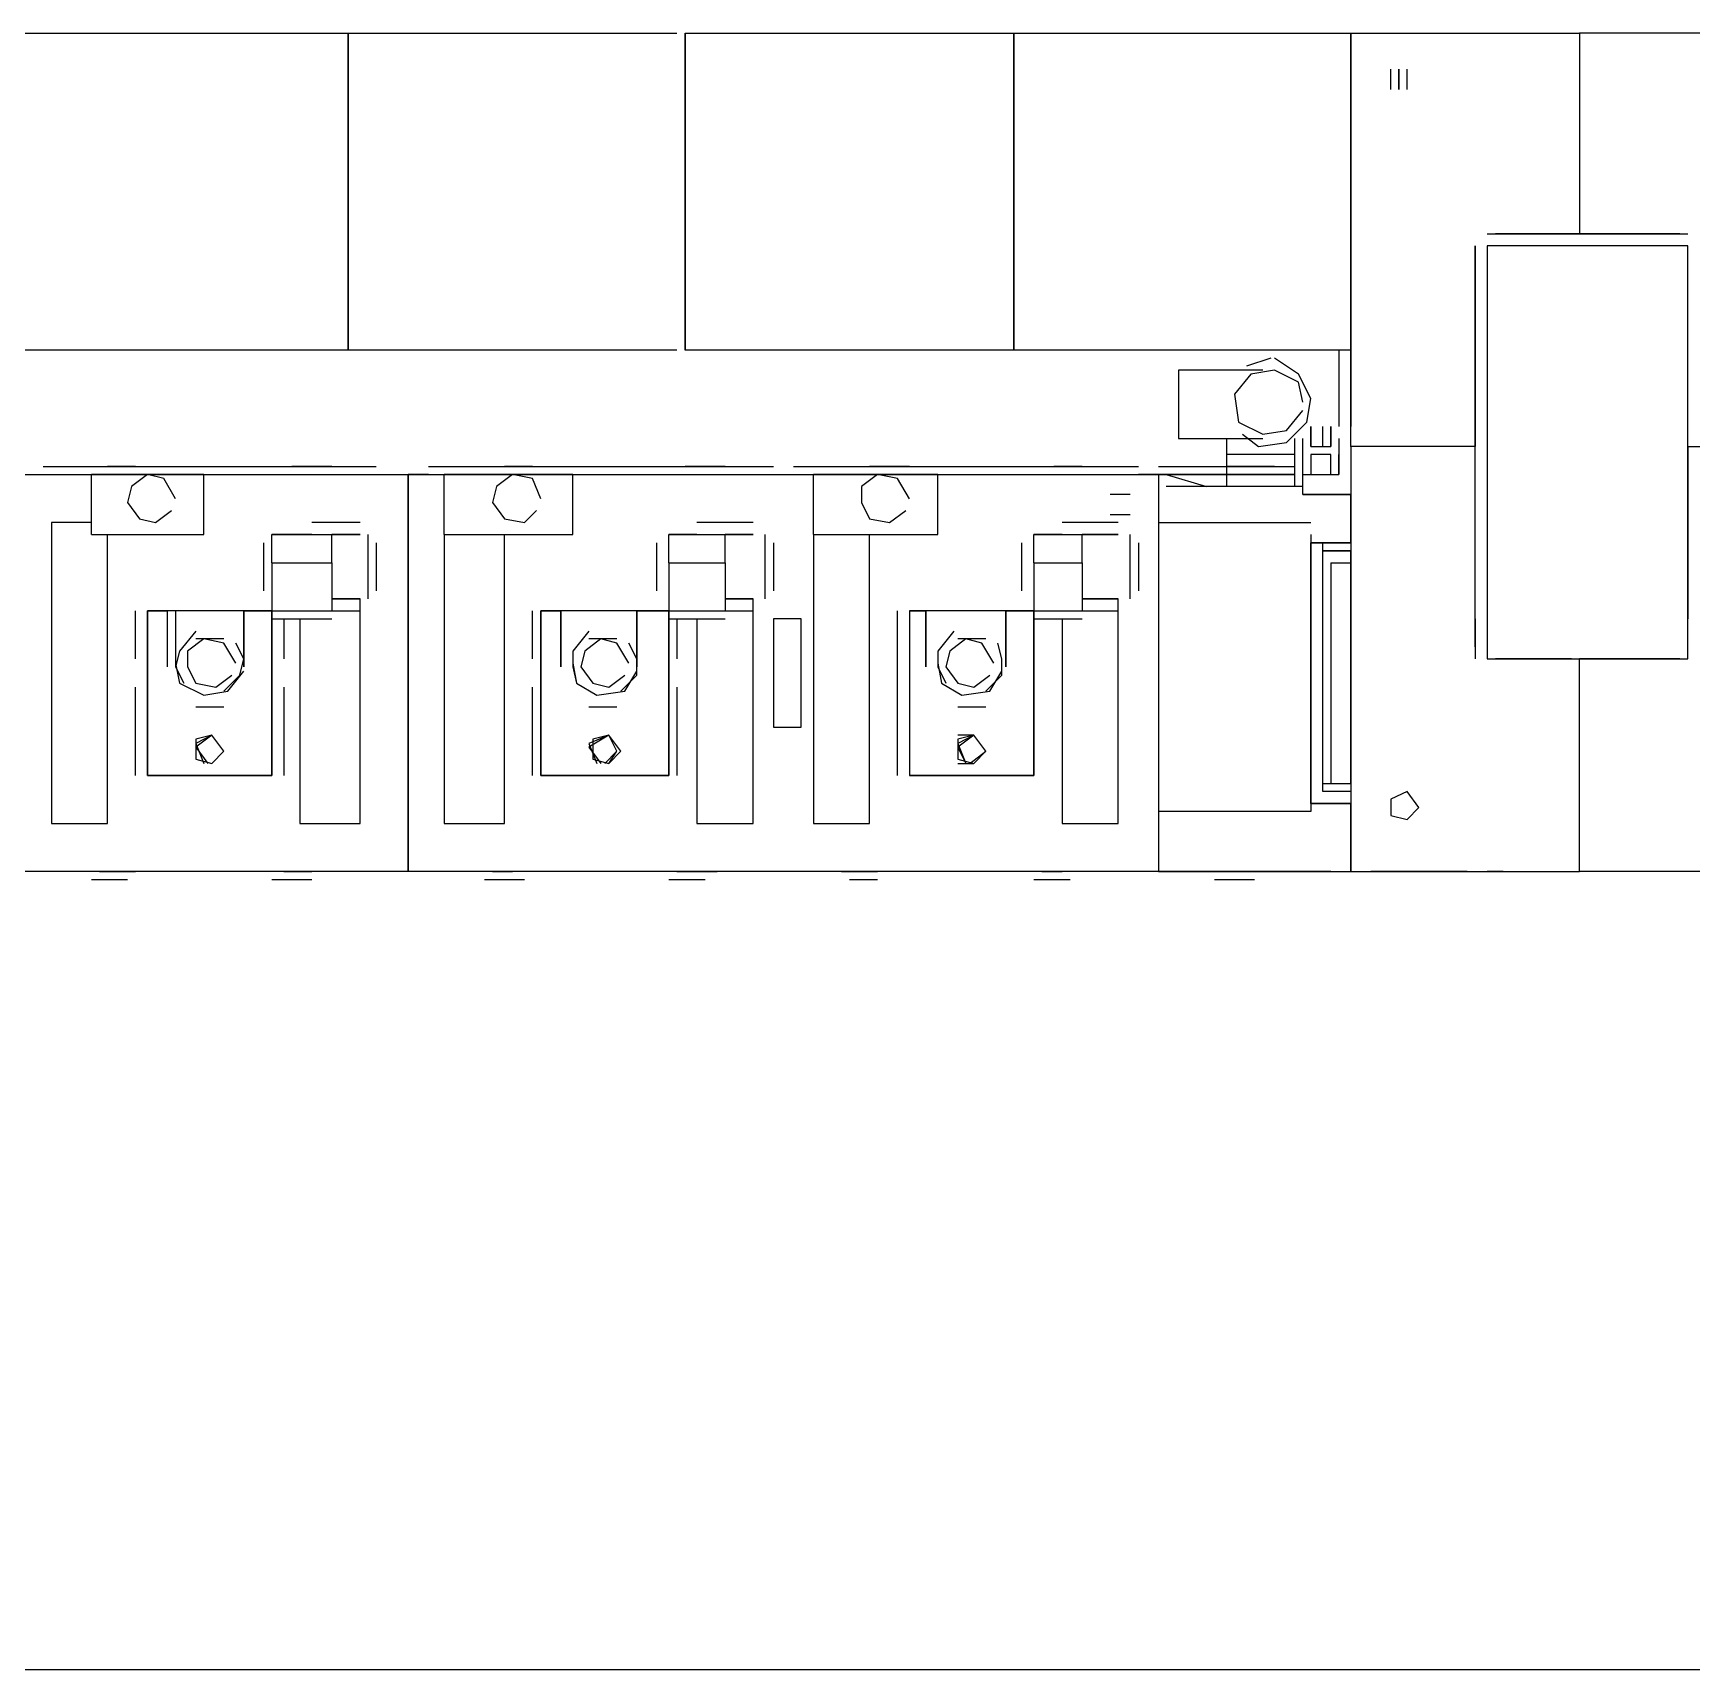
# Model space of a CAD drawing. Header units: millimetres. Extents: x 5 to 415, y 48 to 251.
# Drawn here: x 264.54 to 271.83, y 164.76 to 171.96 of the extents above; entities that cross this region are included whole.
import ezdxf

# ---------------------------------------------------------------- set-up
doc = ezdxf.new("R2010")
doc.units = ezdxf.units.MM
doc.layers.add('P', color=7, linetype='Continuous')

msp = doc.modelspace()

# ---------------------------------------------------------------- linework, layer by layer
at = {"layer": 'P'}
for points in [[(264.442, 171.962), (265.924, 171.962)], [(265.924, 170.568), (265.924, 171.962)], [(265.924, 171.962), (267.37, 171.962)], [(265.924, 171.962), (265.924, 170.568)], [(265.924, 170.568), (265.924, 171.962)], [(265.924, 171.962), (265.924, 170.568)], [(267.406, 171.962), (267.406, 170.568)], [(267.406, 170.568), (267.406, 171.962)], [(267.406, 171.962), (268.852, 171.962)], [(267.406, 171.926), (267.406, 170.603)], [(268.852, 171.962), (268.852, 170.568)], [(268.852, 170.568), (268.852, 171.962)], [(268.852, 171.962), (270.334, 171.962)], [(268.852, 171.926), (268.852, 170.603)], [(270.334, 170.145), (270.334, 171.962)], [(270.334, 171.962), (271.339, 171.962)], [(270.334, 171.838), (270.334, 171.962)], [(270.334, 171.962), (270.334, 170.568)], [(271.339, 171.962), (271.339, 171.08)], [(272.362, 171.962), (271.339, 171.962)], [(271.339, 171.962), (271.339, 171.08)], [(270.51, 171.715), (270.51, 171.803)], [(270.545, 171.715), (270.545, 171.803)], [(270.545, 171.803), (270.545, 171.715)], [(270.545, 171.803), (270.545, 171.715)], [(270.545, 171.803), (270.545, 171.715)], [(270.545, 171.803), (270.545, 171.715)], [(270.581, 171.715), (270.581, 171.803)], [(270.933, 171.08), (271.815, 171.08)], [(271.339, 171.08), (270.969, 171.08)], [(271.78, 171.08), (271.339, 171.08)], [(270.88, 169.263), (270.88, 171.027)], [(270.88, 171.027), (270.88, 170.903)], [(270.88, 171.027), (270.88, 170.903)], [(270.88, 171.027), (270.88, 170.903)], [(270.88, 171.027), (270.88, 170.903)], [(270.933, 171.027), (270.933, 169.21)], [(271.815, 171.027), (270.933, 171.027)], [(271.815, 169.263), (271.815, 171.027)], [(271.815, 170.903), (271.815, 171.027)], [(271.815, 170.903), (271.815, 171.027)], [(271.815, 170.903), (271.815, 171.027)], [(271.815, 169.21), (271.815, 171.027)], [(270.88, 170.903), (270.88, 170.145)], [(271.815, 170.145), (271.815, 170.903)], [(265.924, 170.568), (264.442, 170.568)], [(267.37, 170.568), (265.924, 170.568)], [(268.852, 170.568), (267.406, 170.568)], [(270.334, 170.568), (268.852, 170.568)], [(270.281, 170.568), (270.281, 170.233)], [(270.334, 170.568), (270.334, 170.233)], [(269.946, 170.48), (269.575, 170.48)], [(269.575, 170.48), (269.575, 170.18)], [(269.893, 170.462), (269.822, 170.374)], [(269.893, 170.462), (269.822, 170.374)], [(269.981, 170.533), (269.875, 170.498)], [(269.998, 170.48), (269.893, 170.462)], [(269.998, 170.48), (269.893, 170.462)], [(270.104, 170.462), (269.998, 170.533)], [(270.104, 170.427), (269.998, 170.48)], [(270.104, 170.427), (269.998, 170.48)], [(270.157, 170.356), (270.104, 170.462)], [(270.122, 170.339), (270.104, 170.427)], [(270.122, 170.339), (270.104, 170.427)], [(269.822, 170.374), (269.84, 170.251)], [(269.822, 170.374), (269.84, 170.251)], [(270.14, 170.251), (270.157, 170.356)], [(269.84, 170.251), (269.946, 170.198)], [(269.84, 170.251), (269.946, 170.198)], [(270.051, 170.215), (270.122, 170.303)], [(270.051, 170.215), (270.122, 170.303)], [(270.051, 170.162), (270.14, 170.251)], [(269.575, 170.18), (269.946, 170.18)], [(269.787, 170.18), (269.787, 170.109)], [(269.787, 170.18), (269.787, 169.968)], [(269.787, 170.18), (269.787, 169.968)], [(269.857, 170.198), (269.928, 170.145)], [(269.946, 170.198), (270.051, 170.215)], [(269.946, 170.198), (270.051, 170.215)], [(270.087, 169.968), (270.087, 170.18)], [(270.122, 170.109), (270.122, 170.18)], [(270.122, 169.968), (270.122, 170.18)], [(270.157, 170.145), (270.157, 170.233)], [(270.157, 170.145), (270.157, 170.233)], [(270.157, 170.145), (270.157, 170.233)], [(270.157, 170.233), (270.157, 170.145)], [(270.157, 170.233), (270.157, 170.145)], [(270.21, 170.145), (270.21, 170.233)], [(270.21, 170.145), (270.21, 170.233)], [(270.245, 170.233), (270.245, 170.145)], [(270.245, 170.233), (270.245, 170.145)], [(270.245, 170.145), (270.245, 170.233)], [(270.281, 170.18), (270.281, 170.109)], [(270.087, 170.109), (269.787, 170.109)], [(269.928, 170.145), (270.051, 170.162)], [(270.157, 170.145), (270.245, 170.145)], [(270.157, 170.109), (270.157, 170.021)], [(270.245, 170.109), (270.157, 170.109)], [(270.245, 170.021), (270.245, 170.109)], [(270.281, 170.109), (270.281, 170.021)], [(270.281, 170.021), (270.281, 170.109)], [(270.281, 170.021), (270.281, 170.109)], [(270.334, 170.145), (270.334, 168.275)], [(270.88, 170.145), (270.334, 170.145)], [(270.88, 170.145), (270.334, 170.145)], [(270.88, 170.145), (270.633, 170.145)], [(270.88, 169.386), (270.88, 170.145)], [(271.815, 170.145), (272.362, 170.145)], [(271.815, 170.145), (272.362, 170.145)], [(271.815, 170.145), (271.815, 169.386)], [(264.583, 170.057), (266.047, 170.057)], [(264.989, 170.057), (264.866, 170.057)], [(264.989, 170.057), (264.866, 170.057)], [(264.866, 170.057), (264.989, 170.057)], [(264.989, 170.057), (264.866, 170.057)], [(264.989, 170.057), (264.918, 170.057)], [(265.8, 170.057), (265.677, 170.057)], [(265.677, 170.057), (265.8, 170.057)], [(265.8, 170.057), (265.677, 170.057)], [(265.853, 170.057), (265.712, 170.057)], [(265.8, 170.057), (265.712, 170.057)], [(266.277, 170.057), (267.794, 170.057)], [(266.735, 170.057), (266.612, 170.057)], [(266.735, 170.057), (266.612, 170.057)], [(266.612, 170.057), (266.735, 170.057)], [(266.735, 170.057), (266.612, 170.057)], [(266.735, 170.057), (266.647, 170.057)], [(267.547, 170.057), (267.406, 170.057)], [(267.406, 170.057), (267.547, 170.057)], [(267.547, 170.057), (267.406, 170.057)], [(267.582, 170.057), (267.458, 170.057)], [(267.547, 170.057), (267.458, 170.057)], [(267.882, 170.057), (269.399, 170.057)], [(268.34, 170.057), (268.217, 170.057)], [(268.34, 170.057), (268.217, 170.057)], [(268.217, 170.057), (268.305, 170.057)], [(268.305, 170.057), (268.217, 170.057)], [(268.34, 170.057), (268.252, 170.057)], [(268.393, 170.057), (268.305, 170.057)], [(269.152, 170.057), (269.028, 170.057)], [(269.152, 170.057), (269.028, 170.057)], [(269.028, 170.057), (269.152, 170.057)], [(269.152, 170.057), (269.028, 170.057)], [(269.152, 170.057), (269.064, 170.057)], [(269.487, 170.057), (269.787, 170.057)], [(269.875, 170.057), (269.787, 170.057)], [(269.787, 170.057), (270.087, 170.057)], [(269.946, 170.057), (269.822, 170.057)], [(269.946, 170.057), (269.875, 170.057)], [(269.875, 170.057), (269.946, 170.057)], [(269.946, 170.057), (269.875, 170.057)], [(269.998, 170.057), (269.91, 170.057)], [(261.232, 170.021), (264.795, 170.021)], [(264.583, 170.021), (266.047, 170.021)], [(264.583, 170.021), (266.047, 170.021)], [(265.042, 170.021), (264.795, 170.021)], [(264.795, 169.757), (264.795, 170.021)], [(264.971, 169.968), (264.954, 169.898)], [(264.971, 169.968), (264.954, 169.898)], [(265.042, 170.021), (264.971, 169.968)], [(265.042, 170.021), (264.971, 169.968)], [(265.289, 170.021), (265.042, 170.021)], [(265.113, 170.004), (265.042, 170.021)], [(265.113, 170.004), (265.042, 170.021)], [(265.165, 169.915), (265.113, 170.004)], [(265.165, 169.915), (265.113, 170.004)], [(265.289, 169.757), (265.289, 170.021)], [(265.289, 170.021), (266.188, 170.021)], [(266.047, 170.021), (266.188, 170.021)], [(266.277, 170.021), (266.188, 170.021)], [(266.188, 170.021), (266.188, 168.275)], [(266.188, 168.275), (266.188, 170.021)], [(266.188, 170.021), (269.487, 170.021)], [(266.277, 170.021), (267.794, 170.021)], [(266.277, 170.021), (267.794, 170.021)], [(266.647, 170.021), (266.347, 170.021)], [(266.347, 169.757), (266.347, 170.021)], [(266.577, 169.968), (266.559, 169.898)], [(266.577, 169.968), (266.559, 169.898)], [(266.647, 170.021), (266.577, 169.968)], [(266.647, 170.021), (266.577, 169.968)], [(266.912, 170.021), (266.647, 170.021)], [(266.735, 170.004), (266.647, 170.021)], [(266.735, 170.004), (266.647, 170.021)], [(266.771, 169.915), (266.735, 170.004)], [(266.771, 169.915), (266.735, 170.004)], [(266.912, 169.757), (266.912, 170.021)], [(267.882, 170.021), (269.399, 170.021)], [(267.882, 170.021), (269.399, 170.021)], [(268.252, 170.021), (267.97, 170.021)], [(267.97, 169.757), (267.97, 170.021)], [(268.252, 170.021), (268.182, 169.968)], [(268.252, 170.021), (268.182, 169.968)], [(268.182, 169.968), (268.182, 169.898)], [(268.182, 169.968), (268.182, 169.898)], [(268.517, 170.021), (268.252, 170.021)], [(268.34, 170.004), (268.252, 170.021)], [(268.34, 170.004), (268.252, 170.021)], [(268.393, 169.915), (268.34, 170.004)], [(268.393, 169.915), (268.34, 170.004)], [(268.517, 169.757), (268.517, 170.021)], [(269.487, 170.021), (269.399, 170.021)], [(269.487, 170.021), (269.487, 168.275)], [(269.787, 170.021), (269.487, 170.021)], [(269.487, 170.021), (269.787, 170.021)], [(269.487, 170.021), (269.787, 170.021)], [(269.522, 170.021), (269.699, 169.968)], [(269.734, 169.968), (269.522, 169.968)], [(270.122, 169.968), (269.522, 169.968)], [(270.122, 169.968), (269.522, 169.968)], [(270.087, 170.021), (269.787, 170.021)], [(269.787, 170.021), (270.087, 170.021)], [(269.787, 170.021), (270.087, 170.021)], [(270.122, 169.933), (270.122, 170.021)], [(270.122, 170.021), (270.281, 170.021)], [(270.157, 170.021), (270.245, 170.021)], [(264.954, 169.898), (265.007, 169.827)], [(264.954, 169.898), (265.007, 169.827)], [(266.559, 169.898), (266.612, 169.827)], [(266.559, 169.898), (266.612, 169.827)], [(268.182, 169.898), (268.217, 169.827)], [(268.182, 169.898), (268.217, 169.827)], [(269.363, 169.933), (269.275, 169.933)], [(270.122, 169.933), (270.334, 169.933)], [(270.334, 169.933), (270.122, 169.933)], [(270.334, 169.721), (270.334, 169.933)], [(264.619, 169.81), (264.619, 168.487)], [(264.795, 169.81), (264.619, 169.81)], [(265.007, 169.827), (265.077, 169.81)], [(265.007, 169.827), (265.077, 169.81)], [(265.077, 169.81), (265.148, 169.863)], [(265.077, 169.81), (265.148, 169.863)], [(265.977, 169.81), (265.765, 169.81)], [(266.612, 169.827), (266.7, 169.81)], [(266.612, 169.827), (266.7, 169.81)], [(266.7, 169.81), (266.753, 169.863)], [(266.7, 169.81), (266.753, 169.863)], [(267.705, 169.81), (267.458, 169.81)], [(268.217, 169.827), (268.305, 169.81)], [(268.217, 169.827), (268.305, 169.81)], [(268.305, 169.81), (268.376, 169.863)], [(268.305, 169.81), (268.376, 169.863)], [(269.311, 169.81), (269.064, 169.81)], [(269.275, 169.845), (269.363, 169.845)], [(269.487, 169.81), (270.157, 169.81)], [(264.795, 169.757), (265.042, 169.757)], [(264.866, 168.487), (264.866, 169.757)], [(265.042, 169.757), (265.289, 169.757)], [(265.765, 169.757), (265.589, 169.757)], [(265.589, 169.757), (265.765, 169.757)], [(265.589, 169.757), (265.853, 169.757)], [(265.589, 169.633), (265.589, 169.757)], [(265.765, 169.757), (265.853, 169.757)], [(265.977, 169.757), (265.853, 169.757)], [(265.853, 169.757), (265.977, 169.757)], [(265.853, 169.633), (265.853, 169.757)], [(266.012, 169.474), (266.012, 169.757)], [(266.347, 169.757), (266.647, 169.757)], [(266.347, 169.757), (266.347, 168.487)], [(266.612, 168.487), (266.612, 169.757)], [(266.647, 169.757), (266.912, 169.757)], [(267.458, 169.757), (267.335, 169.757)], [(267.335, 169.757), (267.458, 169.757)], [(267.335, 169.757), (267.582, 169.757)], [(267.335, 169.633), (267.335, 169.757)], [(267.458, 169.757), (267.582, 169.757)], [(267.705, 169.757), (267.582, 169.757)], [(267.582, 169.757), (267.705, 169.757)], [(267.582, 169.633), (267.582, 169.757)], [(267.758, 169.474), (267.758, 169.757)], [(267.97, 169.757), (268.252, 169.757)], [(267.97, 169.757), (267.97, 168.487)], [(268.217, 168.487), (268.217, 169.757)], [(268.252, 169.757), (268.517, 169.757)], [(269.064, 169.757), (268.94, 169.757)], [(268.94, 169.757), (269.064, 169.757)], [(268.94, 169.757), (269.152, 169.757)], [(268.94, 169.633), (268.94, 169.757)], [(269.064, 169.757), (269.152, 169.757)], [(269.311, 169.757), (269.152, 169.757)], [(269.152, 169.757), (269.311, 169.757)], [(269.152, 169.633), (269.152, 169.757)], [(269.363, 169.474), (269.363, 169.757)], [(270.157, 169.757), (270.157, 168.54)], [(265.553, 169.51), (265.553, 169.721)], [(266.047, 169.721), (266.047, 169.51)], [(267.282, 169.51), (267.282, 169.721)], [(267.794, 169.721), (267.794, 169.51)], [(268.887, 169.51), (268.887, 169.721)], [(269.399, 169.721), (269.399, 169.51)], [(270.334, 169.721), (270.157, 169.721)], [(270.157, 168.575), (270.157, 169.721)], [(270.157, 169.721), (270.334, 169.721)], [(270.334, 169.721), (270.157, 169.721)], [(270.21, 168.628), (270.21, 169.721)], [(270.334, 169.686), (270.21, 169.686)], [(270.21, 169.686), (270.334, 169.686)], [(270.334, 169.686), (270.334, 168.663)], [(270.334, 168.663), (270.334, 169.686)], [(270.334, 168.663), (270.334, 169.686)], [(265.589, 169.633), (265.853, 169.633)], [(265.589, 169.633), (265.589, 169.422)], [(265.853, 169.633), (265.853, 169.422)], [(267.335, 169.633), (267.582, 169.633)], [(267.335, 169.633), (267.335, 169.422)], [(267.582, 169.633), (267.582, 169.422)], [(268.94, 169.633), (269.152, 169.633)], [(268.94, 169.633), (268.94, 169.422)], [(269.152, 169.633), (269.152, 169.422)], [(270.245, 169.633), (270.245, 168.663)], [(270.245, 169.633), (270.334, 169.633)], [(270.334, 168.663), (270.334, 169.633)], [(265.853, 169.474), (265.977, 169.474)], [(265.977, 169.474), (265.853, 169.474)], [(265.977, 168.487), (265.977, 169.474)], [(267.582, 169.474), (267.705, 169.474)], [(267.705, 169.474), (267.582, 169.474)], [(267.705, 168.487), (267.705, 169.474)], [(269.152, 169.474), (269.311, 169.474)], [(269.311, 169.474), (269.152, 169.474)], [(269.311, 168.487), (269.311, 169.474)], [(264.989, 169.21), (264.989, 169.422)], [(265.042, 169.422), (265.13, 169.422)], [(265.042, 168.698), (265.042, 169.422)], [(265.042, 169.422), (265.042, 168.698)], [(265.13, 169.422), (265.042, 169.422)], [(265.13, 169.175), (265.13, 169.422)], [(265.465, 169.422), (265.13, 169.422)], [(265.165, 169.422), (265.165, 169.175)], [(265.465, 169.175), (265.465, 169.422)], [(265.465, 169.422), (265.589, 169.422)], [(265.465, 169.422), (265.465, 169.175)], [(265.589, 169.422), (265.465, 169.422)], [(265.589, 169.422), (265.853, 169.422)], [(265.589, 169.422), (265.853, 169.422)], [(265.589, 169.422), (265.589, 168.698)], [(265.589, 168.698), (265.589, 169.422)], [(265.589, 169.386), (265.853, 169.386)], [(265.642, 169.386), (265.642, 169.21)], [(265.712, 169.386), (265.712, 168.487)], [(265.853, 169.422), (265.977, 169.422)], [(266.735, 169.21), (266.735, 169.422)], [(266.771, 169.422), (266.859, 169.422)], [(266.771, 168.698), (266.771, 169.422)], [(266.771, 169.422), (266.771, 168.698)], [(266.859, 169.422), (266.771, 169.422)], [(266.859, 169.422), (266.859, 169.175)], [(266.859, 169.175), (266.859, 169.422)], [(267.194, 169.422), (266.859, 169.422)], [(267.194, 169.175), (267.194, 169.422)], [(267.194, 169.422), (267.335, 169.422)], [(267.194, 169.422), (267.194, 169.175)], [(267.335, 169.422), (267.194, 169.422)], [(267.335, 169.422), (267.582, 169.422)], [(267.335, 169.422), (267.582, 169.422)], [(267.335, 169.422), (267.335, 168.698)], [(267.335, 168.698), (267.335, 169.422)], [(267.335, 169.386), (267.582, 169.386)], [(267.37, 169.386), (267.37, 169.21)], [(267.458, 169.386), (267.458, 168.487)], [(267.582, 169.422), (267.705, 169.422)], [(267.917, 169.386), (267.794, 169.386)], [(267.794, 169.386), (267.794, 168.91)], [(267.917, 168.91), (267.917, 169.386)], [(268.34, 169.21), (268.34, 169.422)], [(268.34, 168.698), (268.34, 169.422)], [(268.393, 169.422), (268.464, 169.422)], [(268.393, 169.422), (268.393, 168.698)], [(268.464, 169.422), (268.393, 169.422)], [(268.817, 169.422), (268.464, 169.422)], [(268.464, 169.422), (268.464, 169.175)], [(268.464, 169.175), (268.464, 169.422)], [(268.817, 169.175), (268.817, 169.422)], [(268.817, 169.422), (268.94, 169.422)], [(268.817, 169.422), (268.817, 169.175)], [(268.94, 169.422), (268.817, 169.422)], [(268.94, 169.422), (268.94, 168.698)], [(268.94, 168.698), (268.94, 169.422)], [(268.94, 169.422), (269.152, 169.422)], [(268.94, 169.422), (269.152, 169.422)], [(268.94, 169.386), (268.94, 169.21)], [(268.94, 169.386), (269.152, 169.386)], [(269.064, 169.386), (269.064, 168.487)], [(269.152, 169.422), (269.311, 169.422)], [(270.88, 169.386), (270.88, 169.21)], [(270.88, 169.386), (270.88, 169.21)], [(270.88, 169.386), (270.88, 169.21)], [(270.88, 169.386), (270.88, 169.21)], [(271.815, 169.21), (271.815, 169.386)], [(271.815, 169.21), (271.815, 169.386)], [(271.815, 169.21), (271.815, 169.386)], [(265.254, 169.333), (265.183, 169.245)], [(265.289, 169.298), (265.218, 169.245)], [(265.289, 169.298), (265.218, 169.245)], [(265.289, 169.298), (265.218, 169.245)], [(265.289, 169.298), (265.218, 169.245)], [(265.377, 169.298), (265.254, 169.298)], [(265.377, 169.28), (265.289, 169.298)], [(265.377, 169.28), (265.289, 169.298)], [(265.377, 169.28), (265.289, 169.298)], [(265.377, 169.28), (265.289, 169.298)], [(266.982, 169.333), (266.912, 169.245)], [(267.035, 169.298), (266.965, 169.245)], [(267.035, 169.298), (266.965, 169.245)], [(267.035, 169.298), (266.965, 169.245)], [(267.035, 169.298), (266.965, 169.245)], [(267.106, 169.298), (266.982, 169.298)], [(267.106, 169.28), (267.035, 169.298)], [(267.106, 169.28), (267.035, 169.298)], [(267.106, 169.28), (267.035, 169.298)], [(267.106, 169.28), (267.035, 169.298)], [(268.587, 169.333), (268.517, 169.245)], [(268.64, 169.298), (268.57, 169.245)], [(268.64, 169.298), (268.57, 169.245)], [(268.64, 169.298), (268.57, 169.245)], [(268.64, 169.298), (268.57, 169.245)], [(268.728, 169.298), (268.605, 169.298)], [(268.711, 169.28), (268.64, 169.298)], [(268.711, 169.28), (268.64, 169.298)], [(268.711, 169.28), (268.64, 169.298)], [(268.711, 169.28), (268.64, 169.298)], [(265.183, 169.245), (265.165, 169.175)], [(265.218, 169.245), (265.218, 169.175)], [(265.218, 169.245), (265.218, 169.175)], [(265.218, 169.245), (265.218, 169.175)], [(265.218, 169.245), (265.218, 169.175)], [(265.43, 169.192), (265.377, 169.28)], [(265.43, 169.192), (265.377, 169.28)], [(265.43, 169.192), (265.377, 169.28)], [(265.43, 169.192), (265.377, 169.28)], [(265.465, 169.21), (265.43, 169.28)], [(266.912, 169.245), (266.912, 169.175)], [(266.965, 169.245), (266.947, 169.175)], [(266.965, 169.245), (266.947, 169.175)], [(266.965, 169.245), (266.947, 169.175)], [(266.965, 169.245), (266.947, 169.175)], [(267.159, 169.192), (267.106, 169.28)], [(267.159, 169.192), (267.106, 169.28)], [(267.159, 169.192), (267.106, 169.28)], [(267.159, 169.192), (267.106, 169.28)], [(267.194, 169.21), (267.159, 169.28)], [(268.517, 169.245), (268.517, 169.175)], [(268.57, 169.245), (268.552, 169.175)], [(268.57, 169.245), (268.552, 169.175)], [(268.57, 169.245), (268.552, 169.175)], [(268.57, 169.245), (268.552, 169.175)], [(268.764, 169.192), (268.711, 169.28)], [(268.764, 169.192), (268.711, 169.28)], [(268.764, 169.192), (268.711, 169.28)], [(268.764, 169.192), (268.711, 169.28)], [(268.799, 169.21), (268.781, 169.28)], [(265.165, 169.192), (265.183, 169.104)], [(265.165, 169.192), (265.183, 169.104)], [(265.165, 169.175), (265.201, 169.104)], [(265.218, 169.175), (265.254, 169.104)], [(265.218, 169.175), (265.254, 169.104)], [(265.218, 169.175), (265.254, 169.104)], [(265.218, 169.175), (265.254, 169.104)], [(265.395, 169.069), (265.465, 169.157)], [(265.395, 169.069), (265.465, 169.157)], [(265.448, 169.139), (265.465, 169.21)], [(265.589, 169.175), (265.589, 169.086)], [(266.912, 169.192), (266.929, 169.104)], [(266.912, 169.192), (266.929, 169.104)], [(266.912, 169.175), (266.929, 169.104)], [(266.947, 169.175), (267, 169.104)], [(266.947, 169.175), (267, 169.104)], [(266.947, 169.175), (267, 169.104)], [(266.947, 169.175), (267, 169.104)], [(267.141, 169.069), (267.194, 169.157)], [(267.141, 169.069), (267.194, 169.157)], [(267.194, 169.139), (267.194, 169.21)], [(267.335, 169.175), (267.335, 169.086)], [(268.517, 169.192), (268.534, 169.104)], [(268.517, 169.192), (268.534, 169.104)], [(268.517, 169.175), (268.552, 169.104)], [(268.552, 169.175), (268.605, 169.104)], [(268.552, 169.175), (268.605, 169.104)], [(268.552, 169.175), (268.605, 169.104)], [(268.552, 169.175), (268.605, 169.104)], [(268.746, 169.069), (268.799, 169.157)], [(268.746, 169.069), (268.799, 169.157)], [(268.799, 169.139), (268.799, 169.21)], [(268.94, 169.175), (268.94, 169.086)], [(270.933, 169.21), (271.815, 169.21)], [(270.933, 169.21), (271.815, 169.21)], [(271.304, 169.21), (270.969, 169.21)], [(271.339, 168.275), (271.339, 169.21)], [(271.339, 168.275), (271.339, 169.21)], [(271.78, 169.21), (271.339, 169.21)], [(264.989, 168.698), (264.989, 169.086)], [(265.183, 169.104), (265.289, 169.051)], [(265.183, 169.104), (265.289, 169.051)], [(265.254, 169.104), (265.342, 169.086)], [(265.254, 169.104), (265.342, 169.086)], [(265.254, 169.104), (265.342, 169.086)], [(265.254, 169.104), (265.342, 169.086)], [(265.342, 169.086), (265.412, 169.139)], [(265.342, 169.086), (265.412, 169.139)], [(265.342, 169.086), (265.412, 169.139)], [(265.342, 169.086), (265.412, 169.139)], [(265.377, 169.069), (265.448, 169.139)], [(265.642, 169.086), (265.642, 168.698)], [(266.735, 168.698), (266.735, 169.086)], [(266.929, 169.104), (267.018, 169.051)], [(266.929, 169.104), (267.018, 169.051)], [(267, 169.104), (267.07, 169.086)], [(267, 169.104), (267.07, 169.086)], [(267, 169.104), (267.07, 169.086)], [(267, 169.104), (267.07, 169.086)], [(267.07, 169.086), (267.141, 169.139)], [(267.07, 169.086), (267.141, 169.139)], [(267.07, 169.086), (267.141, 169.139)], [(267.07, 169.086), (267.141, 169.139)], [(267.123, 169.069), (267.194, 169.139)], [(267.37, 169.086), (267.37, 168.698)], [(268.34, 168.698), (268.34, 169.086)], [(268.534, 169.104), (268.623, 169.051)], [(268.534, 169.104), (268.623, 169.051)], [(268.605, 169.104), (268.676, 169.086)], [(268.605, 169.104), (268.676, 169.086)], [(268.605, 169.104), (268.676, 169.086)], [(268.605, 169.104), (268.676, 169.086)], [(268.676, 169.086), (268.746, 169.139)], [(268.676, 169.086), (268.746, 169.139)], [(268.676, 169.086), (268.746, 169.139)], [(268.676, 169.086), (268.746, 169.139)], [(268.728, 169.069), (268.799, 169.139)], [(268.94, 169.086), (268.94, 168.698)], [(265.289, 169.051), (265.395, 169.069)], [(265.289, 169.051), (265.395, 169.069)], [(267.018, 169.051), (267.141, 169.069)], [(267.018, 169.051), (267.141, 169.069)], [(268.623, 169.051), (268.746, 169.069)], [(268.623, 169.051), (268.746, 169.069)], [(265.377, 168.998), (265.254, 168.998)], [(267.106, 168.998), (266.982, 168.998)], [(268.728, 168.998), (268.605, 168.998)], [(265.324, 168.875), (265.254, 168.857)], [(265.324, 168.875), (265.254, 168.839)], [(265.324, 168.875), (265.254, 168.822)], [(265.324, 168.875), (265.254, 168.857)], [(265.254, 168.857), (265.254, 168.769)], [(265.254, 168.857), (265.254, 168.769)], [(265.377, 168.804), (265.324, 168.875)], [(265.377, 168.804), (265.324, 168.875)], [(265.377, 168.804), (265.324, 168.875)], [(265.377, 168.804), (265.324, 168.875)], [(267.07, 168.875), (266.982, 168.839)], [(267.07, 168.875), (266.982, 168.822)], [(267.07, 168.875), (267, 168.857)], [(267.07, 168.875), (267, 168.857)], [(267, 168.857), (267, 168.769)], [(267, 168.857), (267, 168.769)], [(267.123, 168.804), (267.07, 168.875)], [(267.106, 168.804), (267.07, 168.875)], [(267.106, 168.804), (267.07, 168.875)], [(267.106, 168.804), (267.07, 168.875)], [(267.794, 168.91), (267.917, 168.91)], [(268.676, 168.875), (268.605, 168.839)], [(268.676, 168.875), (268.605, 168.822)], [(268.676, 168.875), (268.605, 168.857)], [(268.676, 168.875), (268.605, 168.875)], [(268.676, 168.875), (268.605, 168.857)], [(268.605, 168.857), (268.605, 168.769)], [(268.605, 168.857), (268.605, 168.769)], [(268.728, 168.804), (268.676, 168.875)], [(268.728, 168.804), (268.676, 168.875)], [(268.728, 168.804), (268.676, 168.875)], [(268.728, 168.804), (268.676, 168.875)], [(265.254, 168.839), (265.289, 168.751)], [(265.254, 168.822), (265.307, 168.751)], [(265.324, 168.751), (265.377, 168.804)], [(265.324, 168.751), (265.377, 168.804)], [(265.324, 168.751), (265.377, 168.804)], [(265.324, 168.751), (265.377, 168.804)], [(266.982, 168.839), (267.018, 168.751)], [(266.982, 168.822), (267.035, 168.751)], [(267.053, 168.751), (267.106, 168.804)], [(267.07, 168.751), (267.123, 168.804)], [(267.07, 168.751), (267.106, 168.804)], [(267.07, 168.751), (267.106, 168.804)], [(268.605, 168.839), (268.64, 168.751)], [(268.605, 168.822), (268.64, 168.751)], [(268.658, 168.751), (268.728, 168.804)], [(268.676, 168.751), (268.728, 168.804)], [(268.676, 168.751), (268.728, 168.804)], [(268.676, 168.751), (268.728, 168.804)], [(265.254, 168.769), (265.324, 168.751)], [(265.254, 168.769), (265.324, 168.751)], [(267, 168.769), (267.07, 168.751)], [(267, 168.769), (267.07, 168.751)], [(268.605, 168.769), (268.676, 168.751)], [(268.605, 168.769), (268.676, 168.751)], [(268.605, 168.751), (268.676, 168.751)], [(265.589, 168.698), (265.042, 168.698)], [(265.042, 168.698), (265.589, 168.698)], [(267.335, 168.698), (266.771, 168.698)], [(266.771, 168.698), (267.335, 168.698)], [(268.94, 168.698), (268.393, 168.698)], [(268.393, 168.698), (268.94, 168.698)], [(270.21, 168.663), (270.334, 168.663)], [(270.245, 168.663), (270.334, 168.663)], [(270.157, 168.575), (270.334, 168.575)], [(270.334, 168.575), (270.157, 168.575)], [(270.157, 168.575), (270.334, 168.575)], [(270.334, 168.628), (270.21, 168.628)], [(270.334, 168.275), (270.334, 168.575)], [(270.581, 168.628), (270.51, 168.593)], [(270.51, 168.593), (270.51, 168.522)], [(270.633, 168.557), (270.581, 168.628)], [(270.157, 168.54), (269.487, 168.54)], [(270.51, 168.522), (270.581, 168.504)], [(270.581, 168.504), (270.633, 168.557)], [(264.619, 168.487), (264.866, 168.487)], [(265.712, 168.487), (265.977, 168.487)], [(266.347, 168.487), (266.612, 168.487)], [(267.458, 168.487), (267.705, 168.487)], [(267.97, 168.487), (268.217, 168.487)], [(269.064, 168.487), (269.311, 168.487)], [(266.188, 168.275), (261.232, 168.275)], [(266.047, 168.275), (264.583, 168.275)], [(266.047, 168.275), (264.583, 168.275)], [(266.047, 168.275), (264.583, 168.275)], [(264.918, 168.275), (264.83, 168.275)], [(264.83, 168.275), (264.918, 168.275)], [(264.918, 168.275), (264.989, 168.275)], [(265.765, 168.275), (265.642, 168.275)], [(265.642, 168.275), (265.765, 168.275)], [(269.487, 168.275), (266.188, 168.275)], [(267.794, 168.275), (266.277, 168.275)], [(267.794, 168.275), (266.277, 168.275)], [(267.794, 168.275), (266.277, 168.275)], [(266.647, 168.275), (266.559, 168.275)], [(266.559, 168.275), (266.647, 168.275)], [(267.458, 168.275), (267.37, 168.275)], [(267.37, 168.275), (267.458, 168.275)], [(267.458, 168.275), (267.547, 168.275)], [(269.399, 168.275), (267.882, 168.275)], [(269.399, 168.275), (267.882, 168.275)], [(269.399, 168.275), (267.882, 168.275)], [(268.093, 168.275), (268.164, 168.275)], [(268.252, 168.275), (268.164, 168.275)], [(268.164, 168.275), (268.252, 168.275)], [(269.064, 168.275), (268.975, 168.275)], [(268.975, 168.275), (269.064, 168.275)], [(270.245, 168.275), (269.487, 168.275)], [(270.245, 168.275), (269.487, 168.275)], [(270.245, 168.275), (269.487, 168.275)], [(269.487, 168.275), (270.334, 168.275)], [(269.91, 168.275), (269.787, 168.275)], [(269.787, 168.275), (269.91, 168.275)], [(270.334, 168.275), (271.339, 168.275)], [(270.845, 168.275), (270.422, 168.275)], [(270.845, 168.275), (270.422, 168.275)], [(270.845, 168.275), (270.422, 168.275)], [(270.422, 168.275), (270.845, 168.275)], [(271.004, 168.275), (270.933, 168.275)], [(271.004, 168.275), (270.933, 168.275)], [(272.362, 168.275), (271.339, 168.275)], [(264.795, 168.24), (264.866, 168.24)], [(264.795, 168.24), (264.918, 168.24)], [(264.795, 168.24), (264.954, 168.24)], [(265.589, 168.24), (265.712, 168.24)], [(265.642, 168.24), (265.712, 168.24)], [(265.642, 168.24), (265.765, 168.24)], [(266.524, 168.24), (266.612, 168.24)], [(266.524, 168.24), (266.647, 168.24)], [(266.524, 168.24), (266.7, 168.24)], [(267.335, 168.24), (267.406, 168.24)], [(267.37, 168.24), (267.458, 168.24)], [(267.37, 168.24), (267.494, 168.24)], [(268.129, 168.24), (268.217, 168.24)], [(268.129, 168.24), (268.252, 168.24)], [(268.129, 168.24), (268.252, 168.24)], [(268.94, 168.24), (269.028, 168.24)], [(268.94, 168.24), (269.064, 168.24)], [(268.94, 168.24), (269.099, 168.24)], [(269.734, 168.24), (269.875, 168.24)], [(269.787, 168.24), (269.875, 168.24)], [(269.787, 168.24), (269.91, 168.24)], [(282.011, 164.765), (115.094, 164.765)]]:
    msp.add_lwpolyline(points, dxfattribs=at)

doc.saveas('drawing.dxf')
